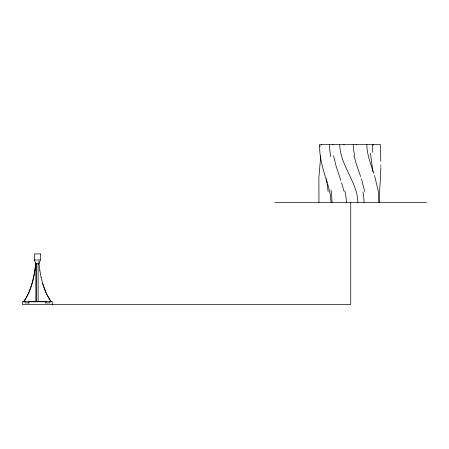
<?xml version="1.0" encoding="UTF-8"?>
<svg xmlns="http://www.w3.org/2000/svg" width="449" height="449" viewBox="0 0 449 449"><rect width="100%" height="100%" fill="white"/><g stroke="black" fill="none" stroke-linecap="round" stroke-linejoin="round"><path stroke-width="0.67" d="M380.825 166.45L380.825 165.092M321.411 144.988L321.411 144.533M378.95 202.37L380.146 182.485M343.979 144.988L343.985 144.533M380.825 167.578L380.438 178.421M380.404 178.87L380.247 181.132M380.18 182.036L380.213 181.581M320.777 155.831L318.869 177.518L318.958 202.37M40.371 259.988L38.867 264.152L38.867 261.374M25.436 301.436L25.183 301.79L22.45 301.79L22.45 304.467L350.736 304.467L350.736 202.37M29.011 301.436L28.758 301.79L45.966 301.79L45.708 301.436M274.917 202.37L426.55 202.37M22.804 301.436L51.916 301.436M29.264 302.952L25.183 302.952L25.183 301.436M45.456 302.952L49.536 302.952L49.536 301.436M49.283 301.436L49.536 301.79L52.269 301.79L52.269 304.467M351.253 178.87C346.28 167.92 339.876 156.909 339.747 144.533M351.455 179.325L351.763 180.004M351.965 180.453C355.058 187.373 357.819 194.686 357.842 202.37M34.349 259.988L35.853 264.152M360.614 176.614L356.091 163.284L353.935 155.376M340.842 180.453L336.009 165.771L333.579 155.831M373.697 173.224C370.728 163.874 366.895 154.501 366.844 144.533M361.361 178.87L361.507 179.325M42.604 283.285L46.084 292.961L50.894 301.436C45.832 294.263 43.037 285.8 41.112 277.314M361.653 179.774L364.751 191.521M341.577 182.715L343.928 191.072M374.415 175.486L374.556 175.935M327.4 183.164C323.314 170.665 319.379 157.829 319.525 144.533L380.421 144.533L380.774 161.253M374.696 176.39L374.904 177.063M327.742 184.292L327.944 184.971M375.038 177.518L378.153 190.617L379.158 202.37M328.079 185.426L330.335 194.686L331.048 202.37M39.849 270.584L41.145 277.471M372.805 170.738L370.431 153.12M372.894 171.417L372.984 172.096M38.878 263.299L39.866 270.674M326.726 180.678L328.112 191.521M326.636 180.004L326.49 178.87M45.966 301.436L45.966 302.952M38.12 301.436L38.12 263.299L36.605 263.299L36.605 301.436M35.841 262.749L35.841 301.436M28.758 301.436L28.758 302.952M372.799 152.424A53.779 29.393 89.3 0 1 372.367 144.488M373.119 144.561A57.276 19.868 89.8 0 1 373.119 145.055M373.22 144.623A49.71 41.628 87.2 0 1 373.214 145.111M356.242 144.533A57.276 56.473 88.8 0 1 356.237 144.988M332.973 144.499A53.779 35.651 -89.3 0 1 332.967 144.926M331.02 190.079A51.141 27.816 -90 0 1 331.974 202.23M320.042 146.374A51.141 9.614 -88.7 0 1 320.053 145.504M344.81 190.836A49.71 48.666 -89.9 0 1 346.415 202.342M330.851 156.735A49.71 41.628 -87.2 0 1 329.499 144.623M362.977 192.009A51.141 42.649 90 0 1 364.044 202.409M354.615 155.214A51.141 50.12 83.5 0 1 353.234 144.522M35.841 263.299C34.236 276.545 31.576 290.273 23.825 301.436C31.598 290.295 34.225 276.533 35.841 263.299M40.393 253.921L34.326 253.921L34.326 259.988L40.393 259.988L40.393 253.921"/></g></svg>
